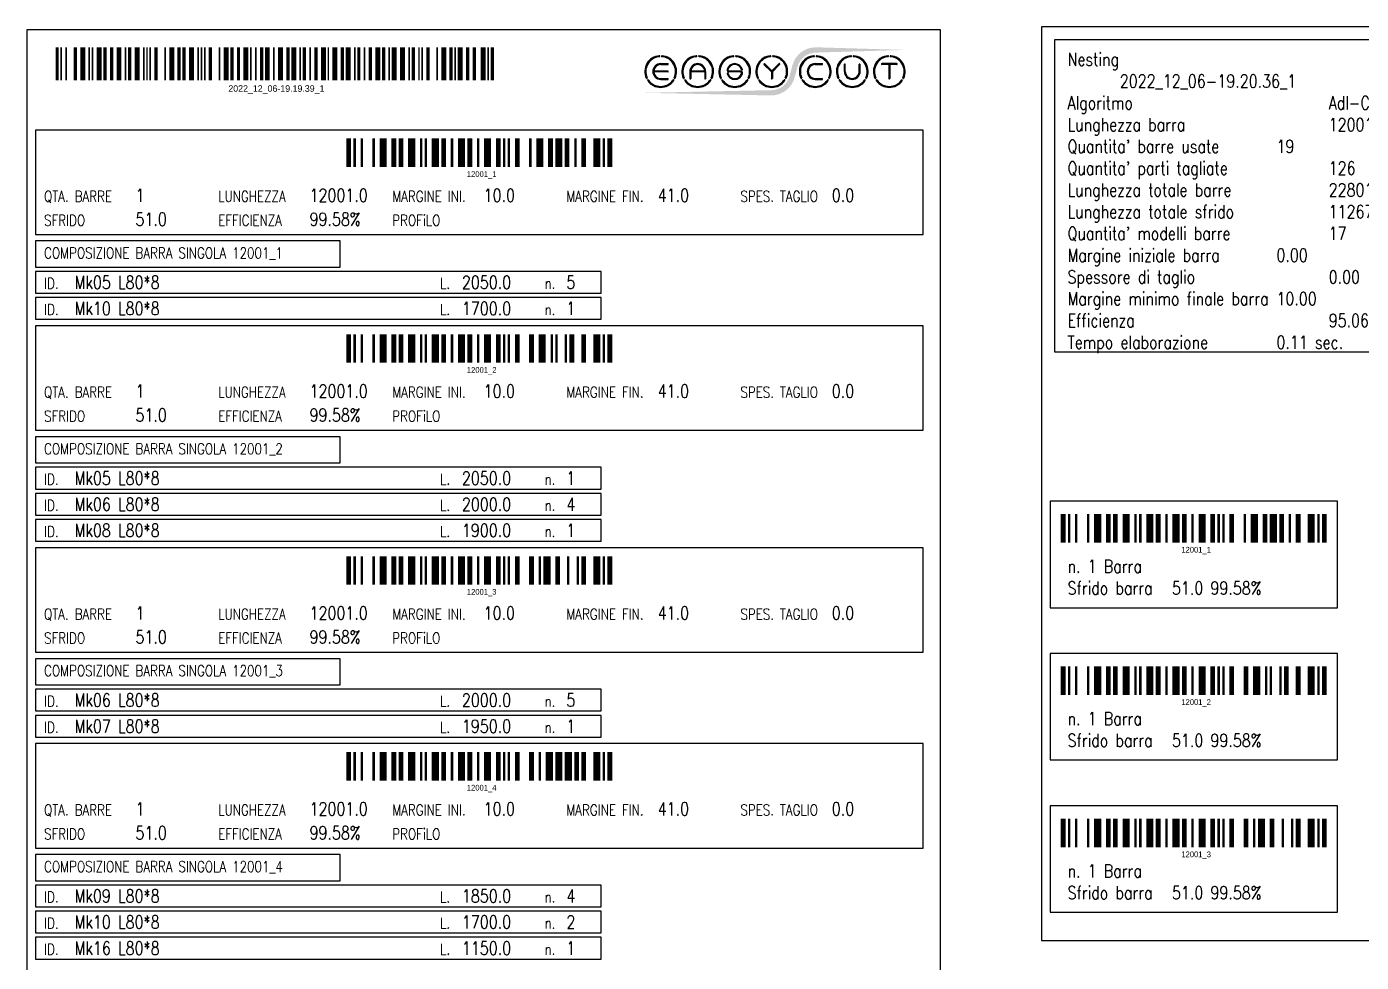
# Model space of a CAD drawing. Header units: millimetres. Extents: x -56 to 421004, y -1 to 91234.
# Drawn here: x 219727 to 237506, y 78744 to 91208 of the extents above; entities that cross this region are included whole.
import ezdxf
from ezdxf.enums import TextEntityAlignment as Align

# ---------------------------------------------------------------- set-up
doc = ezdxf.new("R2010")
doc.units = ezdxf.units.MM
doc.styles.add('EasyCutStyle', font='romans.shx', dxfattribs={"width": 0.8})

# ---------------------------------------------------------------- blocks, each defined once
blk = doc.blocks.new('Logo')
h = blk.add_hatch(color=256)
h.set_gradient(color1=(255, 0, 0), color2=(255, 255, 0), tint=1)
h.paths.add_polyline_path([(20.5, 4.4, -0.339454), (37.1, 17.2), (118.6, 19.6), (37.1, 22, 0.339454), (15.8, 5.7), (13.2, -4.2, -0.339454), (-3.4, -16.9), (-118.2, -19.3), (-3.4, -21.7, 0.339454), (17.8, -5.4)])
for color, points in [(140, [(-115.9, -5.7, -1), (-116.7, -6.1, -0.520567), (-104.9, 14.3, -1), (-104.9, 13.5, 0.520567)]), (140, [(-91.4, -5.7, 1), (-90.6, -6.1, 0.520567), (-102.4, 14.3, 0.916853), (-102.6, 13.5, 0.043377), (-102.5, 13.5, -0.520567)]), (140, [(-82.3, -5.7, -1), (-83.1, -6.1, -0.520567), (-71.3, 14.3, -1), (-71.3, 13.5, 0.520567)]), (140, [(-57.8, -5.7, 1), (-57, -6.1, 0.520567), (-68.8, 14.3, 1), (-68.9, 13.5, -0.520567)]), (140, [(-48.7, -5.7, -1), (-49.5, -6.1, -0.520567), (-37.7, 14.3, -1), (-37.7, 13.5, 0.520567)]), (140, [(-24.2, -5.7, 1), (-23.4, -6.1, 0.520567), (-35.2, 14.3, 1), (-35.3, 13.5, -0.520567)]), (140, [(-15.1, -5.7, -1), (-15.9, -6.1, -0.520567), (-4.1, 14.3, -1), (-4.1, 13.5, 0.520567)]), (140, [(9.4, -5.7, 1), (10.2, -6.1, 0.520567), (-1.6, 14.3, 1), (-1.7, 13.5, -0.520567)]), (140, [(24.2, -5.7, -1), (23.4, -6.1, -0.520567), (35.2, 14.3, -1), (35.3, 13.5, 0.520567)]), (140, [(48.7, -5.7, 1), (49.5, -6.1, 0.520567), (37.7, 14.3, 1), (37.7, 13.5, -0.520567)]), (140, [(57.8, -5.7, -1), (57, -6.1, -0.520567), (68.8, 14.3, -1), (68.9, 13.5, 0.520567)]), (140, [(82.3, -5.7, 1), (83.1, -6.1, 0.520567), (71.3, 14.3, 1), (71.3, 13.5, -0.520567)]), (140, [(91.4, -5.7, -1), (90.6, -6.1, -0.520567), (102.4, 14.3, -1), (102.5, 13.5, 0.520567)]), (140, [(115.9, -5.7, 1), (116.7, -6.1, 0.520567), (104.9, 14.3, 1), (104.9, 13.5, -0.520567)]), (256, [(-97.3, 0.4), (-110, 0.4, -0.394366), (-103.7, 6.3), (-97.3, 6.3, 1), (-97.3, 7.2), (-103.7, 7.2, 1), (-103.7, -7.2), (-97.3, -7.2, 1), (-97.3, -6.3), (-103.7, -6.3, -0.394366), (-110, -0.4), (-97.3, -0.4, 1)]), (256, [(-31.2, -0.4, -0.486114), (-30.3, -1.5, -0.776377), (-42.6, -1.6, 1), (-43.4, -1.9, 0.776377), (-29.5, -1.7, 0.486114), (-31.2, 0.4), (-41.8, 0.4, -0.486114), (-42.6, 1.5, -0.776377), (-30.4, 1.6, 1), (-29.5, 1.9, 0.776377), (-43.5, 1.7, 0.486114), (-41.8, -0.4)]), (256, [(-9.3, 7.1, 1), (-10, 6.5), (-3.3, -0.2), (-3.3, -6.3, 1), (-2.4, -6.3), (-2.4, -0.2), (4.2, 6.5, 1), (3.6, 7.1), (-2.9, 0.6)]), (256, [(36.5, -7.2), (42.8, -7.2, 1), (42.8, -6.3), (36.5, -6.3, -1), (36.5, 6.3), (42.8, 6.3, 1), (42.8, 7.2), (36.5, 7.2, 1)]), (256, [(63.7, 0), (63.7, 6.3, 1), (62.9, 6.3), (62.9, 0, 1), (77.3, 0), (77.3, 6.3, 1), (76.4, 6.3), (76.4, 0, -1)]), (256, [(96.9, 7.2, 1), (96.9, 6.3), (103.2, 6.3), (103.2, -6.3, 1), (104.1, -6.3), (104.1, 6.3), (110.4, 6.3, 1), (110.4, 7.2)]), (140, [(-91.9, -8.3, 1), (-92.6, -7.8, -0.520567), (-114.8, -7.8, 1), (-115.5, -8.3, 0.520567)]), (140, [(-58.3, -8.3, 1), (-59, -7.8, -0.520567), (-81.2, -7.8, 1), (-81.9, -8.3, 0.520567)]), (140, [(-24.7, -8.3, 1), (-25.4, -7.8, -0.520567), (-47.6, -7.8, 1), (-48.3, -8.3, 0.520567)]), (140, [(8.9, -8.3, 1), (8.2, -7.8, -0.520567), (-14, -7.8, 1), (-14.7, -8.3, 0.520567)]), (140, [(48.3, -8.3, 1), (47.6, -7.8, -0.520567), (25.4, -7.8, 1), (24.7, -8.3, 0.520567)]), (140, [(81.9, -8.3, 1), (81.2, -7.8, -0.520567), (59, -7.8, 1), (58.3, -8.3, 0.520567)]), (140, [(115.5, -8.3, 1), (114.8, -7.8, -0.520567), (92.6, -7.8, 1), (91.9, -8.3, 0.520567)])]:
    blk.add_hatch(color=color).paths.add_polyline_path(points)
h = blk.add_hatch(color=256)
h.paths.add_polyline_path([(-63.7, -0.4), (-63.7, -6.3, 1), (-62.9, -6.3), (-62.9, 0, 1), (-77.3, 0), (-77.3, -6.3, 1), (-76.4, -6.3), (-76.4, -0.4)])
h.paths.add_polyline_path([(-76.4, 0.4, -0.933992), (-63.8, 0.4)], flags=16)
for p, q in [((-97.3, 0.4), (-110, 0.4)), ((-103.7, 7.2), (-97.3, 7.2)), ((-103.7, 6.3), (-97.3, 6.3)), ((-77.3, 0), (-77.3, -6.3)), ((-63.8, 0.4), (-76.4, 0.4)), ((-62.9, 0), (-62.9, -6.3)), ((-31.2, 0.4), (-41.8, 0.4)), ((-3.3, -0.2), (-10, 6.5)), ((-2.9, 0.6), (-9.3, 7.1)), ((-2.9, 0.6), (3.6, 7.1)), ((-2.4, -0.2), (4.2, 6.5)), ((36.5, 7.2), (42.8, 7.2)), ((36.5, 6.3), (42.8, 6.3)), ((62.9, 0), (62.9, 6.3)), ((63.7, 0), (63.7, 6.3)), ((76.4, 0), (76.4, 6.3)), ((77.3, 0), (77.3, 6.3)), ((110.4, 7.2), (96.9, 7.2)), ((103.2, 6.3), (96.9, 6.3)), ((103.2, 6.3), (103.2, -6.3)), ((104.1, 6.3), (104.1, -6.3)), ((110.4, 6.3), (104.1, 6.3)), ((-97.3, -0.4), (-110, -0.4)), ((-103.7, -6.3), (-97.3, -6.3)), ((-103.7, -7.2), (-97.3, -7.2)), ((-76.4, -0.4), (-76.4, -6.3)), ((-63.7, -0.4), (-76.4, -0.4)), ((-63.7, -0.4), (-63.7, -6.3)), ((-31.2, -0.4), (-41.8, -0.4)), ((-3.3, -0.2), (-3.3, -6.3)), ((-2.4, -0.2), (-2.4, -6.3)), ((36.5, -6.3), (42.8, -6.3)), ((36.5, -7.2), (42.8, -7.2))]:
    blk.add_line(p, q)
at = {"color": 140}
for centre, radius, start, end in [((-103.7, 0), 14.4, 95, 205), ((-103.7, 0), 13.5, 95, 205), ((-104.9, 13.9), 0.432, 275, 95), ((-102.5, 13.9), 0.432, 85, 265), ((-103.7, 0), 13.5, 335, 85), ((-103.7, 0), 14.4, 335, 85), ((-70.1, 0), 14.4, 95, 205), ((-70.1, 0), 13.5, 95, 205), ((-71.3, 13.9), 0.432, 275, 95), ((-68.9, 13.9), 0.432, 85, 265), ((-70.1, 0), 13.5, 335, 85), ((-70.1, 0), 14.4, 335, 85), ((-36.5, 0), 14.4, 95, 205), ((-36.5, 0), 13.5, 95, 205), ((-37.7, 13.9), 0.432, 275, 95), ((-35.3, 13.9), 0.432, 85, 265), ((-36.5, 0), 13.5, 335, 85), ((-36.5, 0), 14.4, 335, 85), ((-2.9, 0), 14.4, 95, 205), ((-2.9, 0), 13.5, 95, 205), ((-4.1, 13.9), 0.432, 275, 95), ((-1.7, 13.9), 0.432, 85, 265), ((-2.9, 0), 13.5, 335, 85), ((-2.9, 0), 14.4, 335, 85), ((36.5, 0), 14.4, 95, 205), ((36.5, 0), 13.5, 95, 205), ((35.3, 13.9), 0.432, 275, 95), ((37.7, 13.9), 0.432, 85, 265), ((36.5, 0), 14.4, 335, 85), ((36.5, 0), 13.5, 335, 85), ((70.1, 0), 14.4, 95, 205), ((70.1, 0), 13.5, 95, 205), ((68.9, 13.9), 0.432, 275, 95), ((71.3, 13.9), 0.432, 85, 265), ((70.1, 0), 14.4, 335, 85), ((70.1, 0), 13.5, 335, 85), ((103.7, 0), 14.4, 95, 205), ((103.7, 0), 13.5, 95, 205), ((102.5, 13.9), 0.432, 275, 95), ((104.9, 13.9), 0.432, 85, 265), ((103.7, 0), 14.4, 335, 85), ((103.7, 0), 13.5, 335, 85), ((-116.3, -5.9), 0.432, 205, 25), ((-115.1, -8), 0.432, 35, 215), ((-103.7, 0), 14.4, 215, 325), ((-103.7, 0), 13.5, 215, 325), ((-92.2, -8), 0.432, 325, 145), ((-91, -5.9), 0.432, 155, 335), ((-82.7, -5.9), 0.432, 205, 25), ((-81.5, -8), 0.432, 35, 215), ((-70.1, 0), 14.4, 215, 325), ((-70.1, 0), 13.5, 215, 325), ((-58.6, -8), 0.432, 325, 145), ((-57.4, -5.9), 0.432, 155, 335), ((-49.1, -5.9), 0.432, 205, 25), ((-47.9, -8), 0.432, 35, 215), ((-36.5, 0), 14.4, 215, 325), ((-36.5, 0), 13.5, 215, 325), ((-25, -8), 0.432, 325, 145), ((-23.8, -5.9), 0.432, 155, 335), ((-15.5, -5.9), 0.432, 205, 25), ((-14.3, -8), 0.432, 35, 215), ((-2.9, 0), 14.4, 215, 325), ((-2.9, 0), 13.5, 215, 325), ((8.6, -8), 0.432, 325, 145), ((9.8, -5.9), 0.432, 155, 335), ((23.8, -5.9), 0.432, 205, 25), ((25, -8), 0.432, 35, 215), ((36.5, 0), 14.4, 215, 325), ((36.5, 0), 13.5, 215, 325), ((47.9, -8), 0.432, 325, 145), ((49.1, -5.9), 0.432, 155, 335), ((57.4, -5.9), 0.432, 205, 25), ((58.6, -8), 0.432, 35, 215), ((70.1, 0), 14.4, 215, 325), ((70.1, 0), 13.5, 215, 325), ((81.5, -8), 0.432, 325, 145), ((82.7, -5.9), 0.432, 155, 335), ((91, -5.9), 0.432, 205, 25), ((92.2, -8), 0.432, 35, 215), ((103.7, 0), 14.4, 215, 325), ((103.7, 0), 13.5, 215, 325), ((115.1, -8), 0.432, 325, 145), ((116.3, -5.9), 0.432, 155, 335)]:
    blk.add_arc(centre, radius, start, end, dxfattribs=at)
for centre, radius, start, end in [((-103.7, 0), 7.2, 90, 270), ((-103.7, 0), 6.34, 90, 176.0904), ((-97.3, 6.8), 0.432, 270, 90), ((-97.3, 0), 0.432, 270, 90), ((-70.1, 0), 7.2, 0, 180), ((-70.1, 0), 6.34, 3.9096, 176.0904), ((-36.5, 0), 7.2, 15, 166.2998), ((-41.8, 1.3), 1.73, 166.2998, 270), ((-41.8, 1.3), 0.864, 166.2998, 270), ((-36.5, 0), 6.34, 15, 166.2998), ((-31.2, -1.3), 1.73, 346.2998, 90), ((-29.9, 1.8), 0.432, 195, 15), ((-9.6, 6.8), 0.432, 45, 225), ((3.9, 6.8), 0.432, 315, 135), ((36.5, 0), 7.2, 90, 270), ((36.5, 0), 6.34, 90, 270), ((42.8, 6.8), 0.432, 270, 90), ((63.3, 6.3), 0.432, 0, 180), ((70.1, 0), 7.2, 180, 0), ((70.1, 0), 6.34, 180, 0), ((76.8, 6.3), 0.432, 0, 180), ((96.9, 6.8), 0.432, 90, 270), ((110.4, 6.8), 0.432, 270, 90), ((-103.7, 0), 6.34, 183.9096, 270), ((-97.3, -6.8), 0.432, 270, 90), ((-76.8, -6.3), 0.432, 180, 0), ((-63.3, -6.3), 0.432, 180, 0), ((-43, -1.8), 0.432, 15, 195), ((-36.5, 0), 7.2, 195, 346.2998), ((-36.5, 0), 6.34, 195, 346.2998), ((-31.2, -1.3), 0.864, 346.2998, 90), ((-2.9, -6.3), 0.432, 180, 0), ((42.8, -6.8), 0.432, 270, 90), ((103.7, -6.3), 0.432, 180, 0)]:
    blk.add_arc(centre, radius, start, end)
blk = doc.blocks.new('BARCODE128_2022_12_06-19.19.39_1')
at = {"linetype": 'Continuous'}
for points, const_width in [([(1, 0), (1, 20)], 2), ([(3.5, 0), (3.5, 20)], 1), ([(6.5, 0), (6.5, 20)], 1), ([(12, 0), (12, 20)], 2), ([(16.5, 0), (16.5, 20)], 3), ([(20.5, 0), (20.5, 20)], 1), ([(22.5, 0), (22.5, 20)], 1), ([(26.5, 0), (26.5, 20)], 3), ([(30, 0), (30, 20)], 2), ([(34, 0), (34, 20)], 2), ([(38.5, 0), (38.5, 20)], 3), ([(42.5, 0), (42.5, 20)], 1), ([(45, 0), (45, 20)], 2), ([(49.5, 0), (49.5, 20)], 3), ([(53.5, 0), (53.5, 20)], 1), ([(55.5, 0), (55.5, 20)], 1), ([(57.5, 0), (57.5, 20)], 1), ([(61, 0), (61, 20)], 2), ([(66.5, 0), (66.5, 20)], 1), ([(70.5, 0), (70.5, 20)], 3), ([(75, 0), (75, 20)], 2), ([(78, 0), (78, 20)], 2), ([(82.5, 0), (82.5, 20)], 3), ([(86.5, 0), (86.5, 20)], 1), ([(88.5, 0), (88.5, 20)], 1), ([(90.5, 0), (90.5, 20)], 1), ([(94, 0), (94, 20)], 2), ([(99.5, 0), (99.5, 20)], 1), ([(103.5, 0), (103.5, 20)], 3), ([(107, 0), (107, 20)], 2), ([(111, 0), (111, 20)], 2), ([(115.5, 0), (115.5, 20)], 3), ([(118.5, 0), (118.5, 20)], 1), ([(121.5, 0), (121.5, 20)], 1), ([(125, 0), (125, 20)], 2), ([(128.5, 0), (128.5, 20)], 3), ([(132.5, 0), (132.5, 20)], 1), ([(136.5, 0), (136.5, 20)], 3), ([(141, 0), (141, 20)], 2), ([(144.5, 0), (144.5, 20)], 3), ([(148.5, 0), (148.5, 20)], 1), ([(151, 0), (151, 20)], 2), ([(154.5, 0), (154.5, 20)], 1), ([(158, 0), (158, 20)], 2), ([(162.5, 0), (162.5, 20)], 3), ([(165.5, 0), (165.5, 20)], 1), ([(169.5, 0), (169.5, 20)], 3), ([(174, 0), (174, 20)], 2), ([(177.5, 0), (177.5, 20)], 3), ([(181.5, 0), (181.5, 20)], 1), ([(184, 0), (184, 20)], 2), ([(187.5, 0), (187.5, 20)], 1), ([(191, 0), (191, 20)], 2), ([(195.5, 0), (195.5, 20)], 3), ([(199, 0), (199, 20)], 2), ([(202.5, 0), (202.5, 20)], 1), ([(205.5, 0), (205.5, 20)], 3), ([(210.5, 0), (210.5, 20)], 3), ([(214.5, 0), (214.5, 20)], 1), ([(217, 0), (217, 20)], 2), ([(220.5, 0), (220.5, 20)], 1), ([(222.5, 0), (222.5, 20)], 1), ([(226, 0), (226, 20)], 2), ([(231.5, 0), (231.5, 20)], 1), ([(235.5, 0), (235.5, 20)], 3), ([(240, 0), (240, 20)], 2), ([(242.5, 0), (242.5, 20)], 1), ([(245.5, 0), (245.5, 20)], 3), ([(250, 0), (250, 20)], 2), ([(254, 0), (254, 20)], 2), ([(259.5, 0), (259.5, 20)], 3), ([(262.5, 0), (262.5, 20)], 1), ([(265, 0), (265, 20)], 2)]:
    blk.add_lwpolyline(points, dxfattribs=dict(at, const_width=const_width))
blk.add_text('2022_12_06-19.19.39_1', height=4).set_placement((134, -7), align=Align.CENTER)
blk = doc.blocks.new('BARCODE128_12001_1')
at = {"linetype": 'Continuous'}
for points, const_width in [([(1, 0), (1, 12)], 2), ([(3.5, 0), (3.5, 12)], 1), ([(6.5, 0), (6.5, 12)], 1), ([(11.5, 0), (11.5, 12)], 1), ([(15.5, 0), (15.5, 12)], 3), ([(20, 0), (20, 12)], 2), ([(23, 0), (23, 12)], 2), ([(27.5, 0), (27.5, 12)], 3), ([(31.5, 0), (31.5, 12)], 1), ([(33.5, 0), (33.5, 12)], 1), ([(37.5, 0), (37.5, 12)], 3), ([(41, 0), (41, 12)], 2), ([(44.5, 0), (44.5, 12)], 1), ([(48.5, 0), (48.5, 12)], 3), ([(52, 0), (52, 12)], 2), ([(55.5, 0), (55.5, 12)], 1), ([(59.5, 0), (59.5, 12)], 3), ([(64, 0), (64, 12)], 2), ([(66.5, 0), (66.5, 12)], 1), ([(68.5, 0), (68.5, 12)], 1), ([(72, 0), (72, 12)], 2), ([(77.5, 0), (77.5, 12)], 1), ([(81.5, 0), (81.5, 12)], 3), ([(86, 0), (86, 12)], 2), ([(89.5, 0), (89.5, 12)], 3), ([(93, 0), (93, 12)], 2), ([(96.5, 0), (96.5, 12)], 1), ([(100, 0), (100, 12)], 2), ([(105.5, 0), (105.5, 12)], 3), ([(108.5, 0), (108.5, 12)], 1), ([(111, 0), (111, 12)], 2)]:
    blk.add_lwpolyline(points, dxfattribs=dict(at, const_width=const_width))
blk.add_text('12001_1', height=2.4).set_placement((57, -4.2), align=Align.CENTER)
blk = doc.blocks.new('BARCODE128_12001_2')
at = {"linetype": 'Continuous'}
for points, const_width in [([(1, 0), (1, 12)], 2), ([(3.5, 0), (3.5, 12)], 1), ([(6.5, 0), (6.5, 12)], 1), ([(11.5, 0), (11.5, 12)], 1), ([(15.5, 0), (15.5, 12)], 3), ([(20, 0), (20, 12)], 2), ([(23, 0), (23, 12)], 2), ([(27.5, 0), (27.5, 12)], 3), ([(31.5, 0), (31.5, 12)], 1), ([(33.5, 0), (33.5, 12)], 1), ([(37.5, 0), (37.5, 12)], 3), ([(41, 0), (41, 12)], 2), ([(44.5, 0), (44.5, 12)], 1), ([(48.5, 0), (48.5, 12)], 3), ([(52, 0), (52, 12)], 2), ([(55.5, 0), (55.5, 12)], 1), ([(59.5, 0), (59.5, 12)], 3), ([(64, 0), (64, 12)], 2), ([(66.5, 0), (66.5, 12)], 1), ([(68.5, 0), (68.5, 12)], 1), ([(72, 0), (72, 12)], 2), ([(78, 0), (78, 12)], 2), ([(82.5, 0), (82.5, 12)], 3), ([(86.5, 0), (86.5, 12)], 1), ([(88.5, 0), (88.5, 12)], 1), ([(92.5, 0), (92.5, 12)], 1), ([(95, 0), (95, 12)], 2), ([(100, 0), (100, 12)], 2), ([(105.5, 0), (105.5, 12)], 3), ([(108.5, 0), (108.5, 12)], 1), ([(111, 0), (111, 12)], 2)]:
    blk.add_lwpolyline(points, dxfattribs=dict(at, const_width=const_width))
blk.add_text('12001_2', height=2.4).set_placement((57, -4.2), align=Align.CENTER)
blk = doc.blocks.new('BARCODE128_12001_3')
at = {"linetype": 'Continuous'}
for points, const_width in [([(1, 0), (1, 12)], 2), ([(3.5, 0), (3.5, 12)], 1), ([(6.5, 0), (6.5, 12)], 1), ([(11.5, 0), (11.5, 12)], 1), ([(15.5, 0), (15.5, 12)], 3), ([(20, 0), (20, 12)], 2), ([(23, 0), (23, 12)], 2), ([(27.5, 0), (27.5, 12)], 3), ([(31.5, 0), (31.5, 12)], 1), ([(33.5, 0), (33.5, 12)], 1), ([(37.5, 0), (37.5, 12)], 3), ([(41, 0), (41, 12)], 2), ([(44.5, 0), (44.5, 12)], 1), ([(48.5, 0), (48.5, 12)], 3), ([(52, 0), (52, 12)], 2), ([(55.5, 0), (55.5, 12)], 1), ([(59.5, 0), (59.5, 12)], 3), ([(64, 0), (64, 12)], 2), ([(66.5, 0), (66.5, 12)], 1), ([(68.5, 0), (68.5, 12)], 1), ([(72, 0), (72, 12)], 2), ([(78, 0), (78, 12)], 2), ([(81.5, 0), (81.5, 12)], 1), ([(84.5, 0), (84.5, 12)], 3), ([(89, 0), (89, 12)], 2), ([(93.5, 0), (93.5, 12)], 1), ([(97.5, 0), (97.5, 12)], 1), ([(100, 0), (100, 12)], 2), ([(105.5, 0), (105.5, 12)], 3), ([(108.5, 0), (108.5, 12)], 1), ([(111, 0), (111, 12)], 2)]:
    blk.add_lwpolyline(points, dxfattribs=dict(at, const_width=const_width))
blk.add_text('12001_3', height=2.4).set_placement((57, -4.2), align=Align.CENTER)
blk = doc.blocks.new('BARCODE128_12001_4')
at = {"linetype": 'Continuous'}
for points, const_width in [([(1, 0), (1, 12)], 2), ([(3.5, 0), (3.5, 12)], 1), ([(6.5, 0), (6.5, 12)], 1), ([(11.5, 0), (11.5, 12)], 1), ([(15.5, 0), (15.5, 12)], 3), ([(20, 0), (20, 12)], 2), ([(23, 0), (23, 12)], 2), ([(27.5, 0), (27.5, 12)], 3), ([(31.5, 0), (31.5, 12)], 1), ([(33.5, 0), (33.5, 12)], 1), ([(37.5, 0), (37.5, 12)], 3), ([(41, 0), (41, 12)], 2), ([(44.5, 0), (44.5, 12)], 1), ([(48.5, 0), (48.5, 12)], 3), ([(52, 0), (52, 12)], 2), ([(55.5, 0), (55.5, 12)], 1), ([(59.5, 0), (59.5, 12)], 3), ([(64, 0), (64, 12)], 2), ([(66.5, 0), (66.5, 12)], 1), ([(68.5, 0), (68.5, 12)], 1), ([(72, 0), (72, 12)], 2), ([(78, 0), (78, 12)], 2), ([(81.5, 0), (81.5, 12)], 1), ([(85.5, 0), (85.5, 12)], 3), ([(89.5, 0), (89.5, 12)], 3), ([(93.5, 0), (93.5, 12)], 3), ([(97, 0), (97, 12)], 2), ([(100, 0), (100, 12)], 2), ([(105.5, 0), (105.5, 12)], 3), ([(108.5, 0), (108.5, 12)], 1), ([(111, 0), (111, 12)], 2)]:
    blk.add_lwpolyline(points, dxfattribs=dict(at, const_width=const_width))
blk.add_text('12001_4', height=2.4).set_placement((57, -4.2), align=Align.CENTER)

msp = doc.modelspace()

# ---------------------------------------------------------------- linework, layer by layer
at = {"color": 5}
for points in [[(219726.89, 73946.16), (231901.8, 73946.16), (231901.8, 91164.97), (219726.89, 91164.97)], [(219842.84, 88440.11), (231669.9, 88440.11), (231669.9, 89831.52), (219842.84, 89831.52)], [(219842.84, 88005.29), (223901.14, 88005.29), (223901.14, 88353.14), (219842.84, 88353.14)], [(219842.84, 87657.43), (227379.69, 87657.43), (227379.69, 87947.31), (219842.84, 87947.31)], [(219842.84, 87309.58), (227379.69, 87309.58), (227379.69, 87599.46), (219842.84, 87599.46)], [(219842.84, 85831.19), (231669.9, 85831.19), (231669.9, 87222.61), (219842.84, 87222.61)], [(219842.84, 85396.38), (223901.14, 85396.38), (223901.14, 85744.23), (219842.84, 85744.23)], [(219842.84, 85048.52), (227379.69, 85048.52), (227379.69, 85338.4), (219842.84, 85338.4)], [(219842.84, 84700.67), (227379.69, 84700.67), (227379.69, 84990.55), (219842.84, 84990.55)], [(219842.84, 84352.81), (227379.69, 84352.81), (227379.69, 84642.69), (219842.84, 84642.69)], [(219842.84, 82874.43), (231669.9, 82874.43), (231669.9, 84265.85), (219842.84, 84265.85)], [(219842.84, 82439.61), (223901.14, 82439.61), (223901.14, 82787.47), (219842.84, 82787.47)], [(219842.84, 82091.76), (227379.69, 82091.76), (227379.69, 82381.63), (219842.84, 82381.63)], [(219842.84, 81743.9), (227379.69, 81743.9), (227379.69, 82033.78), (219842.84, 82033.78)], [(219842.84, 80265.52), (231669.9, 80265.52), (231669.9, 81656.94), (219842.84, 81656.94)], [(219842.84, 79830.7), (223901.14, 79830.7), (223901.14, 80178.55), (219842.84, 80178.55)], [(219842.84, 79482.84), (227379.69, 79482.84), (227379.69, 79772.72), (219842.84, 79772.72)], [(219842.84, 79134.99), (227379.69, 79134.99), (227379.69, 79424.87), (219842.84, 79424.87)], [(219842.84, 78787.14), (227379.69, 78787.14), (227379.69, 79077.01), (219842.84, 79077.01)]]:
    msp.add_lwpolyline(points, close=True, dxfattribs=at)

# ---------------------------------------------------------------- block references
for name, p, xscale, yscale, zscale in [('BARCODE128_2022_12_06-19.19.39_1', (220110.76, 90493.85), 21.96053030304029, 21.96053030302573, 21.9605303030303), ('Logo', (229695.67, 90610.39), 14.68608530322672, 14.68608530321217, 14.68608530321705), ('BARCODE128_12001_1', (223985.47, 89339.26), 31.62316363636637, 31.62316363636637, 31.62316363636364), ('BARCODE128_12001_2', (223985.47, 86730.35), 31.62316363636637, 31.62316363636637, 31.62316363636364), ('BARCODE128_12001_3', (223985.47, 83773.58), 31.62316363636637, 31.62316363636637, 31.62316363636364), ('BARCODE128_12001_4', (223985.47, 81164.67), 31.62316363636637, 31.62316363636637, 31.62316363636364)]:
    msp.add_blockref(name, p, dxfattribs=dict(xscale=xscale, yscale=yscale, zscale=zscale))

# ---------------------------------------------------------------- texts
at = {"color": 1, "style": 'EasyCutStyle', "width": 0.8}
for s, height, p in [('QTA. BARRE', 144.94, (219958.79, 88874.92)), ('LUNGHEZZA', 144.94, (222277.82, 88874.92)), ('MARGINE INI.', 144.9395, (224596.85, 88874.92)), ('MARGINE FIN.', 144.9395, (226915.89, 88874.92)), ('SPES. TAGLIO', 144.9395, (229234.92, 88874.92)), ('SFRIDO', 144.94, (219958.79, 88556.06)), ('EFFICIENZA', 144.94, (222277.82, 88556.06)), ('PROFiLO', 144.94, (224596.85, 88556.06)), ('ID.', 144.94, (219958.79, 87715.41)), ('L.', 144.94, (225234.59, 87715.41)), ('n.', 144.94, (226626.01, 87715.41)), ('ID.', 144.94, (219958.79, 87367.55)), ('L.', 144.94, (225234.59, 87367.55)), ('n.', 144.94, (226626.01, 87367.55)), ('QTA. BARRE', 144.94, (219958.79, 86266.01)), ('LUNGHEZZA', 144.94, (222277.82, 86266.01)), ('MARGINE INI.', 144.9395, (224596.85, 86266.01)), ('MARGINE FIN.', 144.9395, (226915.89, 86266.01)), ('SPES. TAGLIO', 144.9395, (229234.92, 86266.01)), ('SFRIDO', 144.94, (219958.79, 85947.15)), ('EFFICIENZA', 144.94, (222277.82, 85947.15)), ('PROFiLO', 144.94, (224596.85, 85947.15)), ('ID.', 144.94, (219958.79, 85106.5)), ('L.', 144.94, (225234.59, 85106.5)), ('n.', 144.94, (226626.01, 85106.5)), ('ID.', 144.94, (219958.79, 84758.64)), ('L.', 144.94, (225234.59, 84758.64)), ('n.', 144.94, (226626.01, 84758.64)), ('ID.', 144.94, (219958.79, 84410.79)), ('L.', 144.94, (225234.59, 84410.79)), ('n.', 144.94, (226626.01, 84410.79)), ('QTA. BARRE', 144.94, (219958.79, 83309.25)), ('LUNGHEZZA', 144.94, (222277.82, 83309.25)), ('MARGINE INI.', 144.9395, (224596.85, 83309.25)), ('MARGINE FIN.', 144.9395, (226915.89, 83309.25)), ('SPES. TAGLIO', 144.9395, (229234.92, 83309.25)), ('SFRIDO', 144.94, (219958.79, 82990.38)), ('EFFICIENZA', 144.94, (222277.82, 82990.38)), ('PROFiLO', 144.94, (224596.85, 82990.38)), ('ID.', 144.94, (219958.79, 82149.73)), ('L.', 144.94, (225234.59, 82149.73)), ('n.', 144.94, (226626.01, 82149.73)), ('ID.', 144.94, (219958.79, 81801.88)), ('L.', 144.94, (225234.59, 81801.88)), ('n.', 144.94, (226626.01, 81801.88)), ('QTA. BARRE', 144.94, (219958.79, 80700.34)), ('LUNGHEZZA', 144.94, (222277.82, 80700.34)), ('MARGINE INI.', 144.9395, (224596.85, 80700.34)), ('MARGINE FIN.', 144.9395, (226915.89, 80700.34)), ('SPES. TAGLIO', 144.9395, (229234.92, 80700.34)), ('SFRIDO', 144.94, (219958.79, 80381.47)), ('EFFICIENZA', 144.94, (222277.82, 80381.47)), ('PROFiLO', 144.94, (224596.85, 80381.47)), ('ID.', 144.94, (219958.79, 79540.82)), ('L.', 144.94, (225234.59, 79540.82)), ('n.', 144.94, (226626.01, 79540.82)), ('ID.', 144.94, (219958.79, 79192.97)), ('L.', 144.94, (225234.59, 79192.97)), ('n.', 144.94, (226626.01, 79192.97)), ('ID.', 144.94, (219958.79, 78845.11)), ('L.', 144.94, (225234.59, 78845.11)), ('n.', 144.94, (226626.01, 78845.11))]:
    msp.add_text(s, height=height, dxfattribs=at).set_placement(p)
at = {"color": 3, "style": 'EasyCutStyle', "width": 0.8}
for s, height, p in [('1', 173.93, (221176.28, 88874.92)), ('12001.0', 173.927, (223495.31, 88874.92)), ('10.0', 173.927, (225814.35, 88874.92)), ('41.0', 173.927, (228133.38, 88874.92)), ('0.0', 173.927, (230452.41, 88874.92)), ('51.0', 173.927, (221176.28, 88556.06)), ('99.58%', 173.927, (223495.31, 88556.06)), ('Mk05 L80*8', 173.927, (220364.62, 87715.41)), ('2050.0', 173.927, (225524.47, 87715.41)), ('5', 173.93, (226915.89, 87715.41)), ('Mk10 L80*8', 173.927, (220364.62, 87367.55)), ('1700.0', 173.927, (225524.47, 87367.55)), ('1', 173.93, (226915.89, 87367.55)), ('1', 173.93, (221176.28, 86266.01)), ('12001.0', 173.927, (223495.31, 86266.01)), ('10.0', 173.927, (225814.35, 86266.01)), ('41.0', 173.927, (228133.38, 86266.01)), ('0.0', 173.927, (230452.41, 86266.01)), ('51.0', 173.927, (221176.28, 85947.15)), ('99.58%', 173.927, (223495.31, 85947.15)), ('Mk05 L80*8', 173.927, (220364.62, 85106.5)), ('2050.0', 173.927, (225524.47, 85106.5)), ('1', 173.93, (226915.89, 85106.5)), ('Mk06 L80*8', 173.927, (220364.62, 84758.64)), ('2000.0', 173.927, (225524.47, 84758.64)), ('4', 173.93, (226915.89, 84758.64)), ('Mk08 L80*8', 173.927, (220364.62, 84410.79)), ('1900.0', 173.927, (225524.47, 84410.79)), ('1', 173.93, (226915.89, 84410.79)), ('1', 173.93, (221176.28, 83309.25)), ('12001.0', 173.927, (223495.31, 83309.25)), ('10.0', 173.927, (225814.35, 83309.25)), ('41.0', 173.927, (228133.38, 83309.25)), ('0.0', 173.927, (230452.41, 83309.25)), ('51.0', 173.927, (221176.28, 82990.38)), ('99.58%', 173.927, (223495.31, 82990.38)), ('Mk06 L80*8', 173.927, (220364.62, 82149.73)), ('2000.0', 173.927, (225524.47, 82149.73)), ('5', 173.93, (226915.89, 82149.73)), ('Mk07 L80*8', 173.927, (220364.62, 81801.88)), ('1950.0', 173.927, (225524.47, 81801.88)), ('1', 173.93, (226915.89, 81801.88)), ('1', 173.93, (221176.28, 80700.34)), ('12001.0', 173.927, (223495.31, 80700.34)), ('10.0', 173.927, (225814.35, 80700.34)), ('41.0', 173.927, (228133.38, 80700.34)), ('0.0', 173.927, (230452.41, 80700.34)), ('51.0', 173.927, (221176.28, 80381.47)), ('99.58%', 173.927, (223495.31, 80381.47)), ('Mk09 L80*8', 173.927, (220364.62, 79540.82)), ('1850.0', 173.927, (225524.47, 79540.82)), ('4', 173.93, (226915.89, 79540.82)), ('Mk10 L80*8', 173.927, (220364.62, 79192.97)), ('1700.0', 173.927, (225524.47, 79192.97)), ('2', 173.93, (226915.89, 79192.97)), ('Mk16 L80*8', 173.927, (220364.62, 78845.11)), ('1150.0', 173.927, (225524.47, 78845.11)), ('1', 173.93, (226915.89, 78845.11))]:
    msp.add_text(s, height=height, dxfattribs=at).set_placement(p)
at = {"color": 2, "style": 'EasyCutStyle', "width": 0.8}
for s, p in [('COMPOSIZIONE BARRA SINGOLA 12001_1', (219958.79, 88121.24)), ('COMPOSIZIONE BARRA SINGOLA 12001_2', (219958.79, 85512.33)), ('COMPOSIZIONE BARRA SINGOLA 12001_3', (219958.79, 82555.56)), ('COMPOSIZIONE BARRA SINGOLA 12001_4', (219958.79, 79946.65))]:
    msp.add_text(s, height=144.9395, dxfattribs=at).set_placement(p)
at = {"color": 71, "insert": (233593.07, 90860.02), "char_height": 173.9274, "attachment_point": 1, "bg_fill": 3, "box_fill_scale": 1.5, "bg_fill_color": 9, "bg_fill_transparency": 10793564}
msp.add_mtext("{\\Fromans|c0;\\W0.8;\\C2;Nesting^I^I^I^I\\C7;2022_12_06-19.20.36_1^J\\C3;Algoritmo^I^I^I^I\\C7;Adl-Cut^J\\C1;Lunghezza barra^I^I^I\\C7;12001.0^J\\C1;Quantita' barre usate^I^I\\C7;19^J\\C1;Quantita' parti tagliate^I^I\\C7;126^J\\C1;Lunghezza totale barre^I^I\\C7;228019.00^J\\C1;Lunghezza totale sfrido^I^I\\C7;11267.00^J\\C1;Quantita' modelli barre^I^I\\C7;17^J\\C1;Margine iniziale barra^I^I\\C7;0.00^J\\C1;Spessore di taglio^I^I^I\\C7;0.00^J\\C1;Margine minimo finale barra^I\\C7;10.00^J\\C1;Efficienza^I^I^I^I\\C7;95.06 %^J\\C1;Tempo elaborazione^I^I\\C7;0.11 sec.", dxfattribs=at)

# ---------------------------------------------------------------- next in the draw order: linework, layer by layer
at = {"color": 5}
for points in [[(233245.22, 79032.96), (250464.03, 79032.96), (250464.03, 91207.88), (233245.22, 91207.88)], [(233419.15, 86876.26), (239955.5, 86876.26), (239955.5, 91033.95), (233419.15, 91033.95)]]:
    msp.add_lwpolyline(points, close=True, dxfattribs=at)

# ---------------------------------------------------------------- next in the draw order: texts
at = {"color": 71, "char_height": 173.9274, "attachment_point": 1, "bg_fill": 2}
for insert in [(233593.07, 84105.84), (233593.07, 82076.69), (233593.07, 80047.53)]:
    msp.add_mtext('{\\Fromans|c0;\\W0.8;\\C2;n. 1 Barra^J\\C1;Sfrido barra^I\\C7;51.0 99.58%', dxfattribs=dict(at, insert=insert))

# ---------------------------------------------------------------- next in the draw order: linework, layer by layer
at = {"color": 5}
for points in [[(233361.17, 83468.11), (237187.57, 83468.11), (237187.57, 84888.51), (233361.17, 84888.51)], [(233361.17, 81438.95), (237187.57, 81438.95), (237187.57, 82859.36), (233361.17, 82859.36)], [(233361.17, 79409.8), (237187.57, 79409.8), (237187.57, 80830.21), (233361.17, 80830.21)]]:
    msp.add_lwpolyline(points, close=True, dxfattribs=at)

# ---------------------------------------------------------------- next in the draw order: block references
at = {"xscale": 31.62316363636637, "yscale": 31.62316363636637, "zscale": 31.62316363636364}
for name, p in [('BARCODE128_12001_1', (233503.48, 84335.11)), ('BARCODE128_12001_2', (233503.48, 82305.96)), ('BARCODE128_12001_3', (233503.48, 80276.8))]:
    msp.add_blockref(name, p, dxfattribs=at)

doc.saveas('drawing.dxf')
